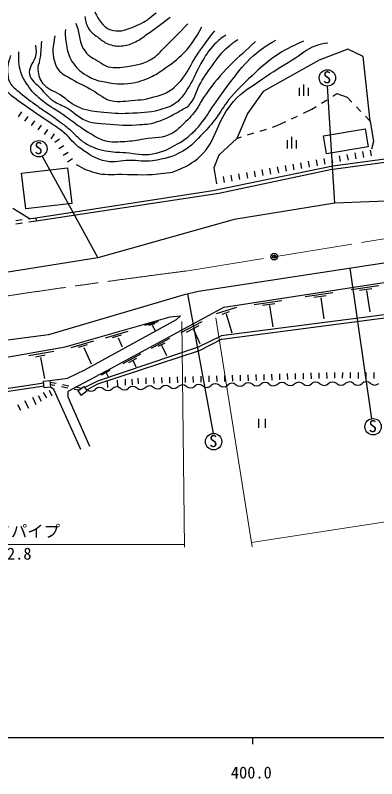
# Model space of a CAD drawing. Units: millimetres at full size, sheet at 1:1000; details may follow other scales. Extents: x 40000 to 680000, y 20000 to 380000.
# Drawn here: x 431827 to 486976, y 198715 to 315122 of the extents above; entities that cross this region are included whole.
import ezdxf
from ezdxf.enums import TextEntityAlignment as Align

# ---------------------------------------------------------------- set-up
doc = ezdxf.new("R2010")
doc.units = ezdxf.units.MM
doc.header["$LTSCALE"] = 1000
doc.header["$PDMODE"] = 32
doc.header["$PDSIZE"] = 500
doc.linetypes.add('CHAIN', pattern=[18.5, 12, -1.5, 3.5, -1.5])
for name, color, linetype, lineweight in [('M-BGD', 7, 'Continuous', 25), ('M-BMK', 2, 'CHAIN', 13), ('M-BMK-SRVR', 3, 'Continuous', 25), ('M-STR-HTXT', 7, 'Continuous', 13), ('M-TTL-BAND', 7, 'Continuous', 25)]:
    doc.layers.add(name, color=color, linetype=linetype, lineweight=lineweight)
doc.styles.add('ＭＳ ゴシック', font='')
doc.styles.get('ＭＳ ゴシック').set_extended_font_data('MS Gothic')

msp = doc.modelspace()

# ---------------------------------------------------------------- linework, layer by layer
at = {"layer": 'M-BGD'}
for p, q in [((482542, 309946), (478189, 308253)), ((484912, 308834), (482542, 309946)), ((485977, 298966), (484912, 308834)), ((478189, 308253), (469627, 303513)), ((475174, 302828), (475174, 304053)), ((475874, 302828), (475874, 304578)), ((476574, 302828), (476574, 304053)), ((480573, 286462), (479472, 304323)), ((469627, 303513), (467257, 300127)), ((480262, 302780), (480898, 303174)), ((480898, 303174), (482445, 302642)), ((478562, 301726), (479412, 302253)), ((482445, 302642), (483172, 301886)), ((432760, 300378), (432261, 299629)), ((475794, 300192), (477076, 300804)), ((477076, 300804), (477712, 301198)), ((483865, 301165), (484557, 300443)), ((433759, 299712), (433259, 298963)), ((467257, 300127), (465612, 296354)), ((473989, 299331), (474891, 299762)), ((485250, 299722), (485977, 298966)), ((434757, 299047), (434258, 298298)), ((435756, 298381), (435256, 297632)), ((471094, 298067), (471804, 298289)), ((471804, 298289), (473086, 298900)), ((485977, 298966), (486476, 295876)), ((436754, 297715), (436255, 296967)), ((437753, 297050), (437253, 296301)), ((467276, 296874), (468231, 297172)), ((469185, 297470), (470140, 297769)), ((478832, 296762), (485214, 297824)), ((485214, 297824), (485677, 295039)), ((438597, 296232), (437841, 295744)), ((465612, 296354), (462904, 293790)), ((465612, 296354), (466322, 296576)), ((473338, 294830), (473338, 296055)), ((474038, 294830), (474038, 296580)), ((474738, 294830), (474738, 296055)), ((479295, 293978), (478832, 296762)), ((486476, 295876), (486175, 294715)), ((439248, 295225), (438493, 294736)), ((485677, 295039), (479295, 293978)), ((485980, 294554), (486140, 293668)), ((435938, 293635), (444402, 278150)), ((439900, 294217), (439144, 293728)), ((462904, 293790), (462130, 291855)), ((479926, 291581), (497666, 294005)), ((480075, 293493), (480234, 292607)), ((497576, 294439), (480259, 292100)), ((481256, 293705), (481415, 292819)), ((482437, 293917), (482596, 293032)), ((483618, 294130), (483777, 293244)), ((484799, 294342), (484959, 293456)), ((440551, 293209), (439795, 292720)), ((472989, 292220), (473148, 291334)), ((474170, 292432), (474329, 291546)), ((475351, 292644), (475510, 291758)), ((476532, 292856), (476691, 291970)), ((477713, 293068), (477872, 292183)), ((478894, 293281), (479053, 292395)), ((432790, 291071), (439805, 291876)), ((433419, 285595), (432790, 291071)), ((439805, 291876), (440433, 286400)), ((480259, 292100), (461951, 288349)), ((462130, 291855), (462359, 290310)), ((462899, 287990), (479926, 291581)), ((467083, 291158), (467242, 290273)), ((468264, 291371), (468423, 290485)), ((469445, 291583), (469604, 290697)), ((470626, 291795), (470786, 290909)), ((471807, 292007), (471967, 291121)), ((462359, 290310), (462518, 289424)), ((463540, 290522), (463699, 289636)), ((464721, 290734), (464880, 289848)), ((465902, 290946), (466061, 290060)), ((461951, 288349), (434944, 284205)), ((435003, 283784), (462899, 287990)), ((507607, 287592), (480573, 286462)), ((440433, 286400), (433419, 285595)), ((480573, 286462), (465218, 283995)), ((431455, 285704), (434093, 284084)), ((541811, 285575), (459782, 272997)), ((434944, 284205), (433872, 284052)), ((434944, 284205), (435003, 283784)), ((432882, 283911), (431892, 283769)), ((431935, 283318), (432924, 283468)), ((433913, 283618), (435003, 283784)), ((465218, 283995), (444402, 278150)), ((463691, 270613), (541812, 282655)), ((444402, 278150), (396312, 270374)), ((482890, 276540), (486161, 253607)), ((483066, 273311), (487294, 273942)), ((457602, 272504), (436876, 266400)), ((459782, 272997), (457602, 272504)), ((462090, 251361), (458163, 272631)), ((476073, 272221), (480301, 272852)), ((477363, 272135), (479240, 272393)), ((484356, 273225), (486233, 273483)), ((485431, 273139), (485904, 269915)), ((468265, 271017), (472493, 271648)), ((478438, 272049), (478910, 268824)), ((463691, 270613), (445703, 260873)), ((462520, 269628), (465628, 270622)), ((469555, 270932), (471432, 271189)), ((470629, 270846), (471102, 267621)), ((439466, 264578), (455448, 269133)), ((455448, 269133), (457031, 269289)), ((457031, 269289), (456352, 268668)), ((492303, 269998), (463263, 266238)), ((463357, 265735), (492350, 269520)), ((463373, 269564), (464520, 269972)), ((463991, 269590), (464877, 266712)), ((456352, 268668), (442396, 261006)), ((451591, 267848), (453656, 268446)), ((452231, 267858), (453182, 268139)), ((452709, 267874), (453167, 267083)), ((457124, 266738), (460348, 268429)), ((457955, 266781), (459904, 267798)), ((445575, 265950), (449031, 266980)), ((459003, 267203), (459984, 265094)), ((436876, 266400), (423080, 264629)), ((440369, 264473), (443825, 265503)), ((446659, 265973), (448055, 266379)), ((447517, 265942), (448137, 264549)), ((452603, 264362), (455431, 265900)), ((459805, 264571), (463263, 266238)), ((463357, 265735), (459910, 263962)), ((424115, 261840), (439466, 264578)), ((441453, 264497), (442850, 264903)), ((442311, 264466), (443411, 261993)), ((444443, 259381), (459805, 264571)), ((453644, 264658), (454695, 265184)), ((454151, 264801), (454877, 263254)), ((433874, 263251), (437698, 263912)), ((434913, 263046), (436399, 263327)), ((459910, 263962), (444378, 258855)), ((448315, 262035), (450995, 263486)), ((435697, 262952), (436305, 259722)), ((449130, 262160), (450355, 262823)), ((449804, 262422), (450220, 261507)), ((442396, 261006), (439845, 259778)), ((445703, 260873), (439858, 257766)), ((444959, 260297), (446301, 261025)), ((437088, 259415), (439845, 259778)), ((445713, 260598), (446010, 260011)), ((448571, 259636), (448598, 258737)), ((449629, 259652), (449655, 258752)), ((450540, 259804), (450566, 258905)), ((451739, 259840), (451766, 258940)), ((452939, 259875), (452965, 258975)), ((454138, 259910), (454165, 259011)), ((455338, 259946), (455364, 259046)), ((456537, 259981), (456564, 259081)), ((457737, 260016), (457763, 259117)), ((458936, 260052), (458963, 259152)), ((460135, 260087), (460162, 259188)), ((461335, 260123), (461361, 259223)), ((462534, 260158), (462561, 259258)), ((463734, 260193), (463760, 259294)), ((464933, 260229), (464960, 259329)), ((466133, 260264), (466159, 259365)), ((467332, 260300), (467359, 259400)), ((468532, 260335), (468558, 259435)), ((469731, 260370), (469758, 259471)), ((470931, 260406), (470957, 259506)), ((472130, 260441), (472157, 259541)), ((473330, 260476), (473356, 259577)), ((474529, 260512), (474556, 259612)), ((475729, 260547), (475755, 259648)), ((476928, 260583), (476955, 259683)), ((478128, 260618), (478154, 259718)), ((479327, 260653), (479354, 259754)), ((480527, 260667), (480526, 259767)), ((481727, 260666), (481726, 259766)), ((482927, 260665), (482926, 259765)), ((484127, 260664), (484126, 259764)), ((485327, 260663), (485326, 259763)), ((486527, 260661), (486526, 259761)), ((425283, 257428), (436178, 259055)), ((436231, 258556), (425357, 256913)), ((436151, 259317), (437088, 259415)), ((436255, 258325), (436151, 259317)), ((437192, 258424), (436255, 258325)), ((437088, 259415), (437192, 258424)), ((437111, 259188), (438046, 259009)), ((437147, 258845), (437885, 258703)), ((437731, 258048), (437192, 258424)), ((438867, 258514), (439848, 258325)), ((439028, 258820), (440010, 258632)), ((440992, 258443), (441927, 258264)), ((441360, 257838), (442269, 258520)), ((442269, 258520), (442780, 257838)), ((442395, 258351), (444443, 259381)), ((444378, 258855), (442674, 257979)), ((445857, 259261), (445883, 258362)), ((447392, 259460), (447418, 258561)), ((436105, 257623), (436579, 256780)), ((436994, 257948), (437416, 257121)), ((441809, 248925), (437731, 258048)), ((439858, 257766), (439858, 256952)), ((440830, 258136), (441568, 257994)), ((441360, 257838), (441871, 257157)), ((442780, 257838), (441871, 257157)), ((433255, 256396), (433840, 255233)), ((434433, 256872), (434986, 255795)), ((435308, 257129), (435782, 256287)), ((439858, 256952), (443152, 249438)), ((432146, 255778), (432620, 254935)), ((468955, 253611), (468955, 252211)), ((470005, 252211), (470005, 253611))]:
    msp.add_line(p, q, dxfattribs=at)
for centre in [(479450, 305572), (435429, 294776), (486420, 252385), (462089, 250111)]:
    msp.add_circle(centre, 1250, dxfattribs=at)
for centre, radius, start, end in [((447255, 257528), 919, 48.54775, 135.10244), ((449774, 257608), 919, 48.54775, 135.10244), ((452294, 257689), 919, 48.54775, 135.10244), ((454813, 257769), 919, 48.54775, 135.10244), ((456030, 259147), 919, 228.54775, 315.10244), ((457333, 257849), 919, 48.54775, 135.10244), ((458550, 259227), 919, 228.54775, 315.10244), ((459852, 257930), 919, 48.54775, 135.10244), ((461069, 259308), 919, 228.54775, 315.10244), ((462372, 258010), 919, 48.54775, 135.10244), ((463589, 259388), 919, 228.54775, 315.10244), ((464891, 258090), 919, 48.54775, 135.10244), ((466108, 259468), 919, 228.54775, 315.10244), ((467410, 258170), 919, 48.54775, 135.10244), ((468657, 259565), 951, 227.90757, 312.92631), ((469952, 258172), 951, 47.90757, 132.92631), ((471227, 259584), 951, 227.90757, 312.92631), ((472523, 258191), 951, 47.90757, 132.92631), ((473798, 259603), 951, 227.90757, 312.92631), ((475094, 258210), 951, 47.90757, 132.92631), ((476369, 259621), 951, 227.90757, 312.92631), ((477665, 258228), 951, 47.90757, 132.92631), ((478940, 259640), 951, 227.90757, 312.92631), ((480235, 258247), 951, 47.90757, 132.92631), ((481511, 259659), 951, 227.90757, 312.92631), ((482806, 258266), 951, 47.90757, 132.92631), ((484081, 259677), 951, 227.90757, 312.92631), ((485377, 258284), 951, 47.90757, 132.92631), ((486652, 259696), 951, 227.90757, 312.92631), ((443433, 258746), 919, 228.54775, 315.10244), ((444735, 257448), 919, 48.54775, 135.10244), ((445952, 258826), 919, 228.54775, 315.10244), ((448472, 258906), 919, 228.54775, 315.10244), ((450991, 258986), 919, 228.54775, 315.10244), ((453511, 259067), 919, 228.54775, 315.10244)]:
    msp.add_arc(centre, radius, start, end, dxfattribs=at)
for points, knots in [([(443966, 315640), (444327, 314882), (444447, 314575), (444937, 314025), (445310, 313607), (445497, 313293), (446014, 313077), (446617, 312826), (446999, 312742), (447652, 312738), (447966, 312736), (448144, 312766), (448448, 312843), (448927, 312965), (449180, 313088), (449641, 313264), (450196, 313476), (450506, 313603), (451034, 313873), (452014, 314374), (452330, 314693), (453328, 315511)], [0, 0, 0, 0, 1, 1, 1, 2, 2, 2, 3, 3, 3, 4, 4, 4, 5, 5, 5, 6, 6, 6, 7, 7, 7, 7]), ([(442442, 314917), (442583, 314065), (442643, 313630), (443100, 312969), (443527, 312352), (443946, 312153), (444548, 311705), (445152, 311255), (445468, 310921), (446181, 310678), (446954, 310415), (447449, 310378), (448261, 310468), (449043, 310554), (449465, 310750), (450183, 311073), (450927, 311408), (451247, 311771), (451920, 312232), (453330, 313195), (453769, 313548), (455449, 314812)], [0, 0, 0, 0, 1, 1, 1, 2, 2, 2, 3, 3, 3, 4, 4, 4, 5, 5, 5, 6, 6, 6, 7, 7, 7, 7]), ([(439470, 312969), (439449, 311901), (439455, 311511), (439628, 310599), (439824, 309561), (439952, 308935), (440523, 308045), (441144, 307078), (441647, 306587), (442629, 305992), (443454, 305492), (443977, 305274), (444920, 305070), (446494, 304729), (447425, 304573), (449027, 304728), (450286, 304849), (450997, 305050), (452161, 305544), (453060, 305926), (453517, 306250), (454320, 306808), (455666, 307742), (456451, 308258), (457585, 309441), (458874, 310786), (459247, 311505), (460297, 313364)], [0, 0, 0, 0, 1, 1, 1, 2, 2, 2, 3, 3, 3, 4, 4, 4, 5, 5, 5, 6, 6, 6, 7, 7, 7, 8, 8, 8, 9, 9, 9, 9]), ([(441046, 313917), (441113, 313768), (441127, 313725), (441178, 313601), (441792, 312099), (441462, 310925), (442468, 309651), (443146, 308793), (443778, 308545), (444706, 307966), (445198, 307660), (445457, 307406), (446023, 307282), (447128, 307039), (447802, 307156), (448919, 307334), (450531, 307592), (451540, 307714), (452895, 308625), (453788, 309225), (454122, 309771), (454896, 310520), (456202, 311785), (456605, 312221), (458161, 313838)], [0, 0, 0, 0, 1, 1, 1, 2, 2, 2, 3, 3, 3, 4, 4, 4, 5, 5, 5, 6, 6, 6, 7, 7, 7, 8, 8, 8, 8]), ([(463930, 312100), (463121, 311535), (462856, 311303), (462245, 310705), (461234, 309714), (460857, 308975), (460139, 307756), (459478, 306634), (459305, 305898), (458638, 304780), (457947, 303623), (457599, 302905), (456611, 301989), (455882, 301314), (455288, 301148), (454346, 300831), (452633, 300253), (451569, 300290), (449765, 300173), (448030, 300060), (447043, 300113), (445315, 300304), (443900, 300461), (443066, 300485), (441734, 300989), (440400, 301493), (439873, 302209), (438680, 302990), (437672, 303649), (436800, 303696), (436099, 304675), (435583, 305398), (435400, 305924), (435310, 306808), (435248, 307412), (435501, 307736), (435599, 308335), (435779, 309437), (435789, 309826), (435889, 311179)], [0, 0, 0, 0, 1, 1, 1, 2, 2, 2, 3, 3, 3, 4, 4, 4, 5, 5, 5, 6, 6, 6, 7, 7, 7, 8, 8, 8, 9, 9, 9, 10, 10, 10, 11, 11, 11, 12, 12, 12, 13, 13, 13, 13]), ([(437864, 311995), (437622, 310336), (437336, 309555), (437811, 308116), (437979, 307605), (438004, 307259), (438355, 306852), (438985, 306121), (439551, 305934), (440374, 305430), (441608, 304673), (442389, 304405), (443639, 303675), (444113, 303397), (444338, 303175), (444815, 302902), (445413, 302559), (445718, 302245), (446394, 302112), (447814, 301833), (448656, 302083), (450098, 302200), (450806, 302257), (451223, 302199), (451906, 302393), (453453, 302832), (454469, 302893), (455750, 303863), (456539, 304460), (456915, 304893), (457514, 305680), (458373, 306806), (458615, 307597), (459384, 308787), (460423, 310396), (460841, 310911), (462254, 312763)], [0, 0, 0, 0, 1, 1, 1, 2, 2, 2, 3, 3, 3, 4, 4, 4, 5, 5, 5, 6, 6, 6, 7, 7, 7, 8, 8, 8, 9, 9, 9, 10, 10, 10, 11, 11, 11, 12, 12, 12, 12]), ([(475803, 311191), (473733, 310236), (473028, 309927), (471432, 308821), (469974, 307811), (469246, 307117), (467957, 305899), (466498, 304520), (465646, 303767), (464376, 302213), (463547, 301199), (463281, 300483), (462480, 299448), (461748, 298502), (461320, 297981), (460479, 297131), (459347, 295986), (458798, 295187), (457398, 294393), (455757, 293462), (454655, 293231), (452790, 292944), (451418, 292733), (450624, 293012), (449236, 292997), (447857, 292982), (447061, 292602), (445708, 292865), (444042, 293190), (443209, 293826), (441811, 294787), (440696, 295554), (440352, 296321), (439310, 297183), (438292, 298026), (437629, 298377), (436545, 299132), (435325, 299981), (434611, 300413), (433412, 301291), (432281, 302118), (431576, 302504), (430568, 303476), (429931, 304091), (429577, 304468), (429146, 305240), (428597, 306225), (428567, 306795), (428409, 308031)], [0, 0, 0, 0, 1, 1, 1, 2, 2, 2, 3, 3, 3, 4, 4, 4, 5, 5, 5, 6, 6, 6, 7, 7, 7, 8, 8, 8, 9, 9, 9, 10, 10, 10, 11, 11, 11, 12, 12, 12, 13, 13, 13, 14, 14, 14, 15, 15, 15, 16, 16, 16, 16]), ([(431112, 308973), (430784, 307919), (430582, 307468), (430656, 306481), (430703, 305852), (430681, 305454), (430983, 304901), (431412, 304119), (431926, 303873), (432598, 303286), (433561, 302446), (434158, 302042), (435196, 301297), (435853, 300825), (436241, 300589), (436905, 300127), (437698, 299574), (438146, 299270), (438918, 298687), (439459, 298278), (439746, 298027), (440263, 297587), (441130, 296851), (441480, 296262), (442443, 295656), (443558, 294954), (444313, 294744), (445602, 294472), (446775, 294223), (447461, 294269), (448657, 294182), (450259, 294066), (451183, 293686), (452764, 293971), (454380, 294263), (455220, 294763), (456661, 295551), (457520, 296021), (457953, 296379), (458688, 297026), (459295, 297558), (459599, 297902), (460110, 298526), (460976, 299584), (461319, 300283), (462111, 301396), (463201, 302926), (463751, 303829), (464929, 305293), (466134, 306792), (466738, 307722), (468193, 308979), (469412, 310031), (469956, 310388), (471564, 311349)], [0, 0, 0, 0, 1, 1, 1, 2, 2, 2, 3, 3, 3, 4, 4, 4, 5, 5, 5, 6, 6, 6, 7, 7, 7, 8, 8, 8, 9, 9, 9, 10, 10, 10, 11, 11, 11, 12, 12, 12, 13, 13, 13, 14, 14, 14, 15, 15, 15, 16, 16, 16, 17, 17, 17, 18, 18, 18, 18]), ([(468477, 311117), (468289, 310937), (468241, 310892), (468090, 310749), (466531, 309263), (465543, 308547), (464071, 306975), (462567, 305368), (461813, 304378), (460560, 302569), (460061, 301847), (459889, 301373), (459384, 300655), (458683, 299659), (458142, 299214), (457278, 298356), (456752, 297835), (456466, 297508), (455821, 297145), (454301, 296290), (453167, 296536), (451450, 296232), (450319, 296032), (449683, 295900), (448536, 295846), (447488, 295796), (446878, 295685), (445850, 295898), (444799, 296117), (444285, 296512), (443340, 297022), (442517, 297466), (442107, 297804), (441339, 298338), (440376, 299008), (439877, 299438), (438917, 300111), (437699, 300965), (436884, 301265), (435757, 302235), (434867, 303001), (434372, 303470), (433721, 304447), (433233, 305179), (432959, 305612), (432685, 306448), (432490, 307045), (432442, 307402), (432387, 308028), (432335, 308615), (432346, 308843), (432387, 309537)], [0, 0, 0, 0, 1, 1, 1, 2, 2, 2, 3, 3, 3, 4, 4, 4, 5, 5, 5, 6, 6, 6, 7, 7, 7, 8, 8, 8, 9, 9, 9, 10, 10, 10, 11, 11, 11, 12, 12, 12, 13, 13, 13, 14, 14, 14, 15, 15, 15, 16, 16, 16, 17, 17, 17, 17]), ([(434915, 310547), (435001, 309747), (435069, 309378), (434862, 308677), (434699, 308126), (434373, 307910), (434204, 307361), (434059, 306892), (433860, 306595), (433993, 306123), (434281, 305101), (434962, 304774), (435678, 303991), (436380, 303223), (436727, 302724), (437574, 302121), (438373, 301553), (438933, 301420), (439786, 300936), (441111, 300184), (441638, 299301), (443103, 298882), (443773, 298691), (444172, 298669), (444867, 298619), (447002, 298467), (448210, 298267), (450344, 298435), (451545, 298529), (452263, 298454), (453398, 298856), (454846, 299370), (455635, 299752), (456953, 300541), (457594, 300925), (458075, 301030), (458533, 301621), (459389, 302728), (459436, 303612), (460121, 304833), (460721, 305901), (461150, 306445), (461876, 307431), (462766, 308637), (463199, 309405), (464352, 310362), (464887, 310808), (465103, 310988), (465791, 311416)], [0, 0, 0, 0, 1, 1, 1, 2, 2, 2, 3, 3, 3, 4, 4, 4, 5, 5, 5, 6, 6, 6, 7, 7, 7, 8, 8, 8, 9, 9, 9, 10, 10, 10, 11, 11, 11, 12, 12, 12, 13, 13, 13, 14, 14, 14, 15, 15, 15, 16, 16, 16, 16]), ([(462625, 297776), (463501, 299726), (463898, 300513), (465133, 301969), (466548, 303638), (467769, 304143), (469556, 305405), (471279, 306622), (472301, 307222), (474098, 308328), (475506, 309194), (476158, 309991), (477731, 310500), (478411, 310720), (478701, 310816), (479509, 310934)], [0, 0, 0, 0, 1, 1, 1, 2, 2, 2, 3, 3, 3, 4, 4, 4, 5, 5, 5, 5]), ([(441113, 292378), (442299, 291700), (442791, 291470), (443957, 291141), (445504, 290703), (446457, 290897), (448064, 290877), (450574, 290846), (452002, 290695), (454489, 291035), (455184, 291131), (455608, 291101), (456253, 291378), (457851, 292063), (458811, 292470), (460071, 293668), (461439, 294971), (461804, 295886), (462625, 297776)], [0, 0, 0, 0, 1, 1, 1, 2, 2, 2, 3, 3, 3, 4, 4, 4, 5, 5, 5, 6, 6, 6, 6])]:
    msp.add_open_spline(points, degree=3, knots=knots, dxfattribs=at)
at = {"layer": 'M-BMK'}
for p, q in [((471313, 278314), (570276, 294380)), ((457836, 276126), (471313, 278314))]:
    msp.add_line(p, q, dxfattribs=at)
msp.add_arc((625345, -1025740), 1312598, 97.33188, 101.12372, dxfattribs=at)
at = {"layer": 'M-BMK-SRVR'}
msp.add_circle((471313, 278314), 500, dxfattribs=at)
msp.add_point((471313, 278314), dxfattribs=at)
at = {"layer": 'M-STR-HTXT'}
for p, q in [((462403, 268986), (467991, 234091)), ((457223, 268411), (457658, 234038)), ((467884, 234755), (547141, 246993)), ((405008, 234442), (457653, 234442))]:
    msp.add_line(p, q, dxfattribs=at)
at = {"layer": 'M-TTL-BAND'}
for p, q in [((40000, 205000), (579000, 205000)), ((468000, 205000), (468000, 204000))]:
    msp.add_line(p, q, dxfattribs=at)

# ---------------------------------------------------------------- texts
at = {"layer": 'M-BGD', "style": 'ＭＳ ゴシック'}
for p in [(478771, 304199), (434750, 293402), (485742, 251011), (461411, 248738)]:
    msp.add_text('S', height=1833, dxfattribs=at).set_placement(p, align=Align.BOTTOM_LEFT)
at = {"layer": 'M-STR-HTXT', "style": 'ＭＳ ゴシック'}
for s, p in [('ガードパイプ', (423664, 234987)), ('L=52.8', (426825, 231567))]:
    msp.add_text(s, height=1833, dxfattribs=at).set_placement(p, align=Align.BOTTOM_LEFT)
at = {"layer": 'M-TTL-BAND', "style": 'ＭＳ ゴシック'}
msp.add_text('400.0', height=1833, dxfattribs=at).set_placement((467844, 198195), align=Align.BOTTOM_CENTER)

doc.saveas('drawing.dxf')
